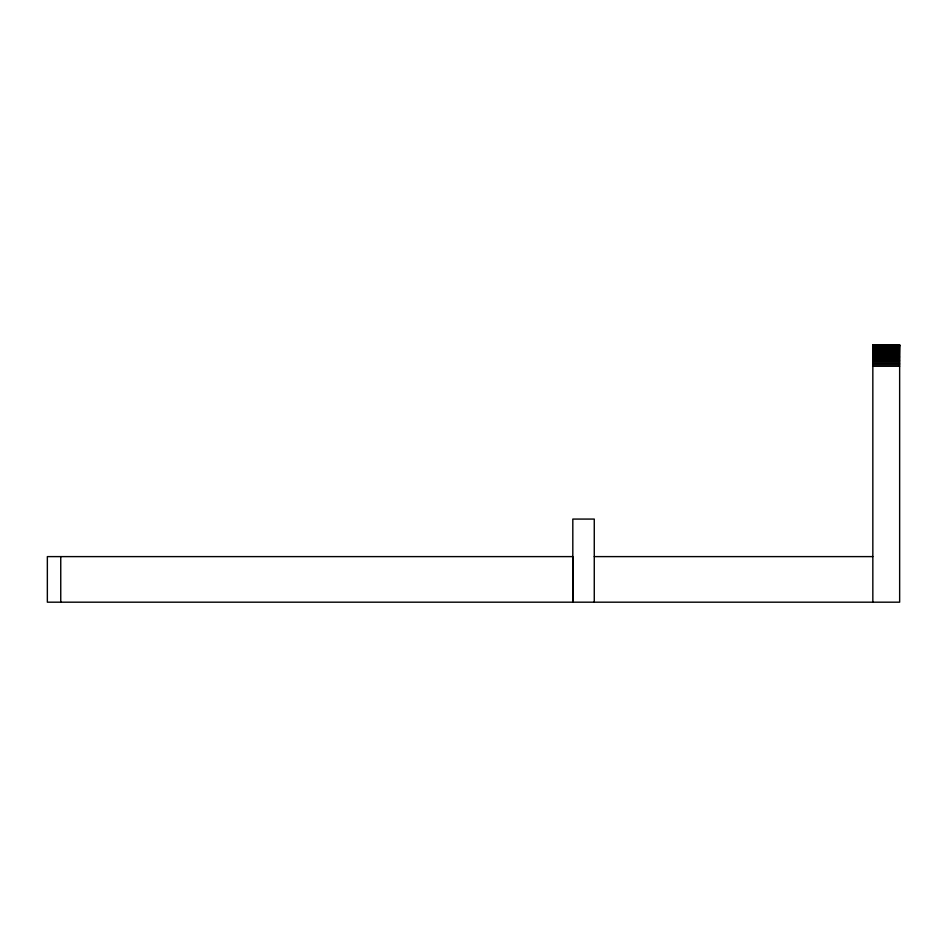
<?xml version="1.0" encoding="UTF-8"?>
<svg xmlns="http://www.w3.org/2000/svg" width="947" height="947" viewBox="0 0 947 947"><rect width="100%" height="100%" fill="white"/><g stroke="black" fill="none" stroke-linecap="round" stroke-linejoin="round"><path stroke-width="1.42" d="M60.75 602.185L60.75 556.611M872.838 344.862L899.65 344.815L899.65 602.185L47.35 602.185L47.35 556.611L572.817 556.611L572.817 602.185L572.817 519.074L594.266 519.074L594.266 602.185M872.838 345.016L899.65 345.016M872.838 345.264L899.65 345.264M872.838 345.608L899.65 345.608M872.838 346.057L899.65 346.057M872.838 346.59L899.65 346.59M872.838 347.218L899.65 347.218M872.838 347.928L899.65 347.928M872.838 348.733L899.65 348.733M872.838 349.621L899.65 349.621M872.838 350.591L899.65 350.591M872.838 351.633L899.65 351.633M872.838 352.734L899.65 352.734M872.838 353.894L899.65 353.894M872.838 355.125L899.65 355.125M872.838 356.392L899.65 356.392M872.838 357.706L899.65 357.706M872.838 359.067L899.65 359.067M872.838 360.476L899.65 360.476M872.838 361.896L899.65 361.896M872.838 363.352L899.65 363.352M872.838 364.796L899.65 364.796M872.838 366.264L899.65 366.264M594.266 556.611L872.838 556.611M872.838 344.815L872.838 602.185"/></g></svg>
